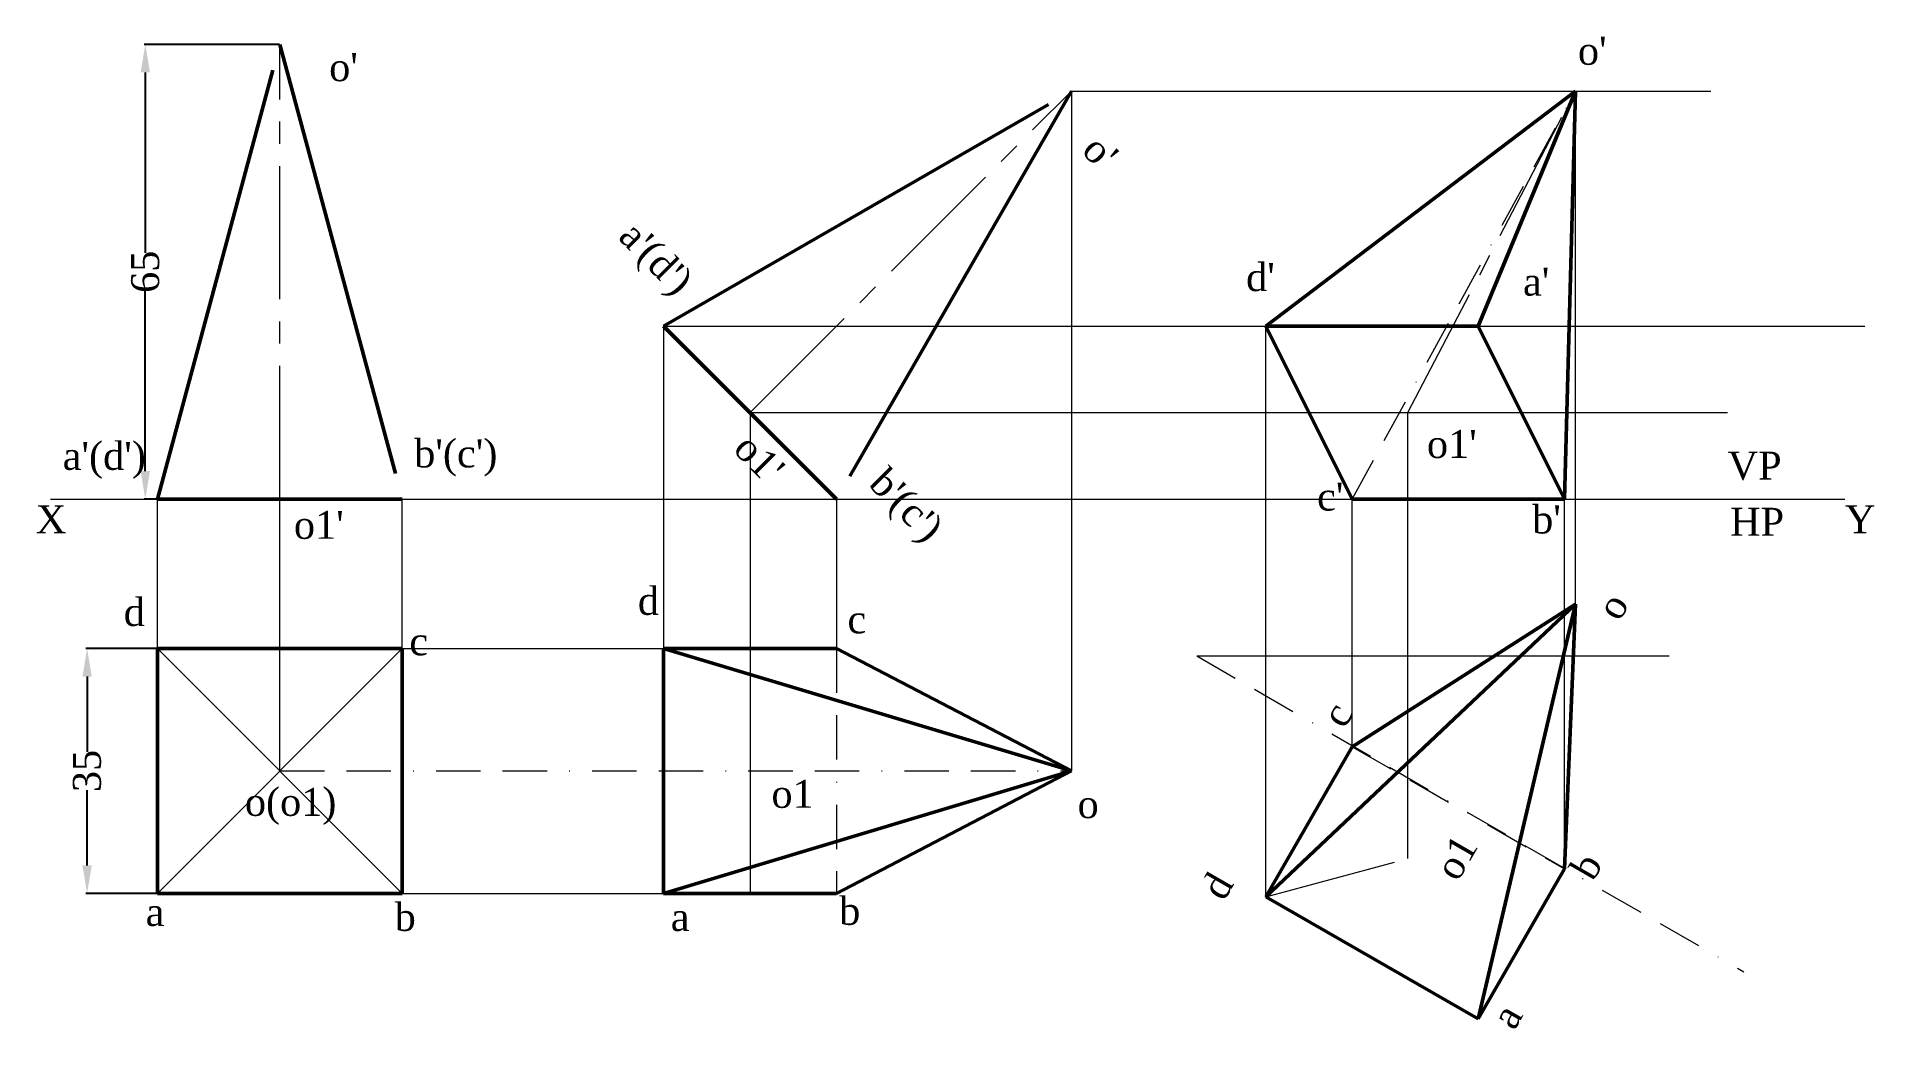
# Paper-space layout 'solids1' of a CAD drawing. Header units: millimetres. Extents: x 10 to 273, y 10 to 152.
import ezdxf

# ---------------------------------------------------------------- set-up
doc = ezdxf.new("R2010")
doc.units = ezdxf.units.MM
for name, pattern in [('BORDER2', [22.225, 6.35, -3.175, 6.35, -3.175, 0, -3.175]), ('CENTER2', [28.575, 19.05, -3.175, 3.175, -3.175]), ('CENTERX2', [101.6, 63.5, -12.7, 12.7, -12.7])]:
    doc.linetypes.add(name, pattern=pattern)
for name, color, linetype, lineweight in [('axes', 250, 'BORDER2', 5), ('center line', 250, 'CENTER2', 5), ('locus line', 7, 'CENTER2', 5), ('projection line', 250, 'Continuous', 5), ('text', 212, 'CENTERX2', 5), ('visible line', 5, 'CENTERX2', 50), ('xy', 1, 'Continuous', 15)]:
    doc.layers.add(name, color=color, linetype=linetype, lineweight=lineweight)
doc.styles.get("Standard").update_dxf_attribs({"font": 'times.ttf', "height": 4})
doc.dimstyles.get("Standard").update_dxf_attribs({"dimtxt": 4, "dimasz": 4, "dimexe": 0.18, "dimexo": 0.0625, "dimgap": 0.09, "dimtad": 0, "dimtoh": 1, "dimdec": 0, "dimzin": 0, "dimdsep": 46, "dimtxsty": 'Standard', "dimcen": 0.09, "dimadec": 0, "dimazin": 0, "dimtfac": 1, "dimtdec": 0, "dimtofl": 0, "dimtmove": 0, "dimatfit": 3, "dimfxl": 1, "dimtolj": 1, "dimtzin": 0, "dimarcsym": 0})

# ---------------------------------------------------------------- blocks, each defined once
blk = doc.blocks.new('*D114')
at = {"layer": 'Defpoints', "color": 0, "transparency": 16777216}
for p in [(27.72, 64.89), (17.64, 29.89), (27.72, 29.89)]:
    blk.add_point(p, dxfattribs=at)
at = {"layer": 'projection line', "color": 0, "lineweight": -2, "transparency": 16777216}
for p, q in [((27.66, 64.89), (17.46, 64.89)), ((17.64, 60.89), (17.64, 50.12)), ((17.64, 33.89), (17.64, 44.66)), ((27.66, 29.89), (17.46, 29.89))]:
    blk.add_line(p, q, dxfattribs=at)
at = {"layer": 'projection line', "color": 0, "transparency": 16777216}
for points in [[(16.98, 60.89), (18.31, 60.89), (17.64, 64.89)], [(16.98, 33.89), (18.31, 33.89), (17.64, 29.89)]]:
    blk.add_solid(points, dxfattribs=at)
at = {"layer": 'projection line', "color": 0, "transparency": 16777216, "insert": (17.64, 47.39), "char_height": 4, "attachment_point": 5, "rotation": 90}
blk.add_mtext('\\A1;35', dxfattribs=at)
blk = doc.blocks.new('*D115')
at = {"layer": 'Defpoints', "color": 0, "transparency": 16777216}
for p in [(25.97, 151.26), (45.22, 151.26), (45.22, 86.26)]:
    blk.add_point(p, dxfattribs=at)
at = {"layer": 'projection line', "color": 0, "lineweight": -2, "transparency": 16777216}
for p, q in [((45.16, 151.26), (25.79, 151.26)), ((25.97, 147.26), (25.97, 121.48)), ((25.97, 90.26), (25.97, 116.03)), ((45.16, 86.26), (25.79, 86.26))]:
    blk.add_line(p, q, dxfattribs=at)
at = {"layer": 'projection line', "color": 0, "transparency": 16777216}
for points in [[(25.3, 147.26), (26.63, 147.26), (25.97, 151.26)], [(25.3, 90.26), (26.63, 90.26), (25.97, 86.26)]]:
    blk.add_solid(points, dxfattribs=at)
at = {"layer": 'projection line', "color": 0, "transparency": 16777216, "insert": (25.97, 118.76), "char_height": 4, "attachment_point": 5, "rotation": 90}
blk.add_mtext('\\A1;65', dxfattribs=at)

psp = doc.layouts.new('solids1')

# ---------------------------------------------------------------- linework, layer by layer
at = {"layer": 'axes'}
for p, q in [((198.57, 86.26), (230.49, 144.59)), ((124.82, 64.89), (124.82, 29.89)), ((176.33, 63.84), (254.57, 18.67)), ((198.57, 50.86), (228.9, 33.4)), ((45.22, 47.39), (158.42, 47.39))]:
    psp.add_line(p, q, dxfattribs=at)
at = {"layer": 'center line'}
for p, q in [((206.51, 98.63), (230.49, 144.59)), ((186.23, 29.41), (206.51, 34.85))]:
    psp.add_line(p, q, dxfattribs=at)
at = {"layer": 'locus line'}
for p, q in [((45.22, 86.26), (45.22, 151.26)), ((112.45, 98.63), (158.42, 144.59))]:
    psp.add_line(p, q, dxfattribs=at)
at = {"layer": 'projection line'}
for p, q in [((158.42, 144.59), (158.42, 47.39)), ((158.42, 144.59), (249.86, 144.59)), ((230.49, 71.24), (230.49, 144.59)), ((100.08, 111), (100.08, 29.89)), ((100.08, 111), (271.86, 111)), ((186.23, 29.41), (186.23, 111)), ((112.45, 98.63), (112.45, 29.89)), ((112.45, 98.63), (252.23, 98.63)), ((206.51, 34.85), (206.51, 98.63)), ((27.72, 64.89), (27.72, 86.26)), ((45.22, 47.39), (45.22, 86.26)), ((62.72, 64.89), (62.72, 86.26)), ((124.82, 86.26), (124.82, 64.89)), ((198.57, 50.86), (198.57, 86.26)), ((228.9, 33.4), (228.9, 86.26)), ((27.72, 64.89), (62.72, 29.89)), ((62.72, 64.89), (27.72, 29.89)), ((62.72, 64.89), (124.82, 64.89)), ((176.33, 63.84), (243.9, 63.84)), ((62.72, 29.89), (124.82, 29.89))]:
    psp.add_line(p, q, dxfattribs=at)
at = {"layer": 'visible line'}
for p, q in [((27.72, 86.26), (45.22, 151.26)), ((45.22, 151.26), (62.72, 86.26)), ((100.08, 111), (158.42, 144.59)), ((158.42, 144.59), (124.83, 86.25)), ((186.23, 111), (230.49, 144.59)), ((216.56, 111), (230.49, 144.59)), ((228.9, 86.26), (230.49, 144.59)), ((100.08, 111), (124.83, 86.25)), ((186.23, 111), (198.57, 86.26)), ((186.23, 111), (216.56, 111)), ((228.9, 86.26), (216.56, 111)), ((27.72, 86.26), (62.72, 86.26)), ((198.57, 86.26), (228.9, 86.26)), ((186.23, 29.41), (230.49, 71.24)), ((230.49, 71.24), (198.57, 50.86)), ((230.49, 71.24), (216.56, 11.95)), ((228.9, 33.4), (230.49, 71.24)), ((100.08, 64.89), (124.82, 64.89)), ((100.08, 64.89), (100.08, 29.89)), ((100.08, 64.89), (158.42, 47.39)), ((158.42, 47.39), (124.82, 64.89)), ((186.23, 29.41), (198.57, 50.86)), ((158.42, 47.39), (100.08, 29.89)), ((124.82, 29.89), (158.42, 47.39)), ((216.56, 11.95), (228.9, 33.4)), ((100.08, 29.89), (124.82, 29.89)), ((186.23, 29.41), (216.56, 11.95))]:
    psp.add_line(p, q, dxfattribs=at)
psp.add_lwpolyline([(27.72, 29.89), (62.72, 29.89), (62.72, 64.89), (27.72, 64.89)], close=True, dxfattribs=at)
at = {"layer": 'xy'}
psp.add_line((12.4, 86.26), (269.01, 86.26), dxfattribs=at)

# ---------------------------------------------------------------- texts
at = {"layer": 'text'}
for s, p in [("o'", (52.26, 146.02)), ("o'", (230.84, 148.36)), ("d'", (183.39, 116)), ("a'", (222.99, 115.35)), ("a'(d')", (14.15, 90.44)), ("b'(c')", (64.42, 90.79)), ("o1'", (209.25, 92.14)), ('VP', (252.25, 89.05)), ("c'", (193.54, 84.62)), ('X', (10.31, 81.37)), ("o1'", (47.22, 80.58)), ("b'", (224.3, 81.35)), ('HP', (252.6, 81.02)), ('Y', (269.01, 81.37)), ('d', (96.41, 69.71)), ('d', (22.88, 68.12)), ('c', (126.38, 67.07)), ('c', (63.73, 63.93)), ('o(o1)', (40.21, 40.97)), ('o1', (115.51, 42.12)), ('o', (159.29, 40.65)), ('b', (125.2, 25.39)), ('a', (26.02, 25.22)), ('b', (61.63, 24.52)), ('a', (101.11, 24.51))]:
    psp.add_text(s, height=4, dxfattribs=at).set_placement(p)
for s, rotation, p in [("o'", 315, (159.69, 135.9)), ("a'(d')", 315, (93.44, 123.56)), ("o1'", 315, (109.85, 93.2)), ("b'(c')", 315, (129.24, 88.25)), ('o', 60.0814, (236.77, 68.64)), ('c', 60.0814, (197.46, 53.29)), ('o1', 60.0814, (213.66, 31.43)), ('b', 60.0814, (233, 31.48)), ('d', 60.0814, (180.22, 28.64)), ('a', 60.0814, (221.74, 10.16))]:
    psp.add_text(s, height=4, rotation=rotation, dxfattribs=at).set_placement(p)

# ---------------------------------------------------------------- dimensions: what is measured, and where the dimension line sits
at = {"layer": 'projection line'}
for base, p1, p2, picture, middle in [((25.97, 151.26), (45.22, 86.26), (45.22, 151.26), '*D115', (25.97, 118.76)), ((17.64, 29.89), (27.72, 64.89), (27.72, 29.89), '*D114', (17.64, 47.39))]:
    dim = psp.add_linear_dim(base=base, p1=p1, p2=p2, angle=90, dimstyle='Standard', dxfattribs=at)
    dim.commit()
    dim.dimension.update_dxf_attribs({"geometry": picture, "text_midpoint": middle})

doc.saveas('drawing.dxf')
